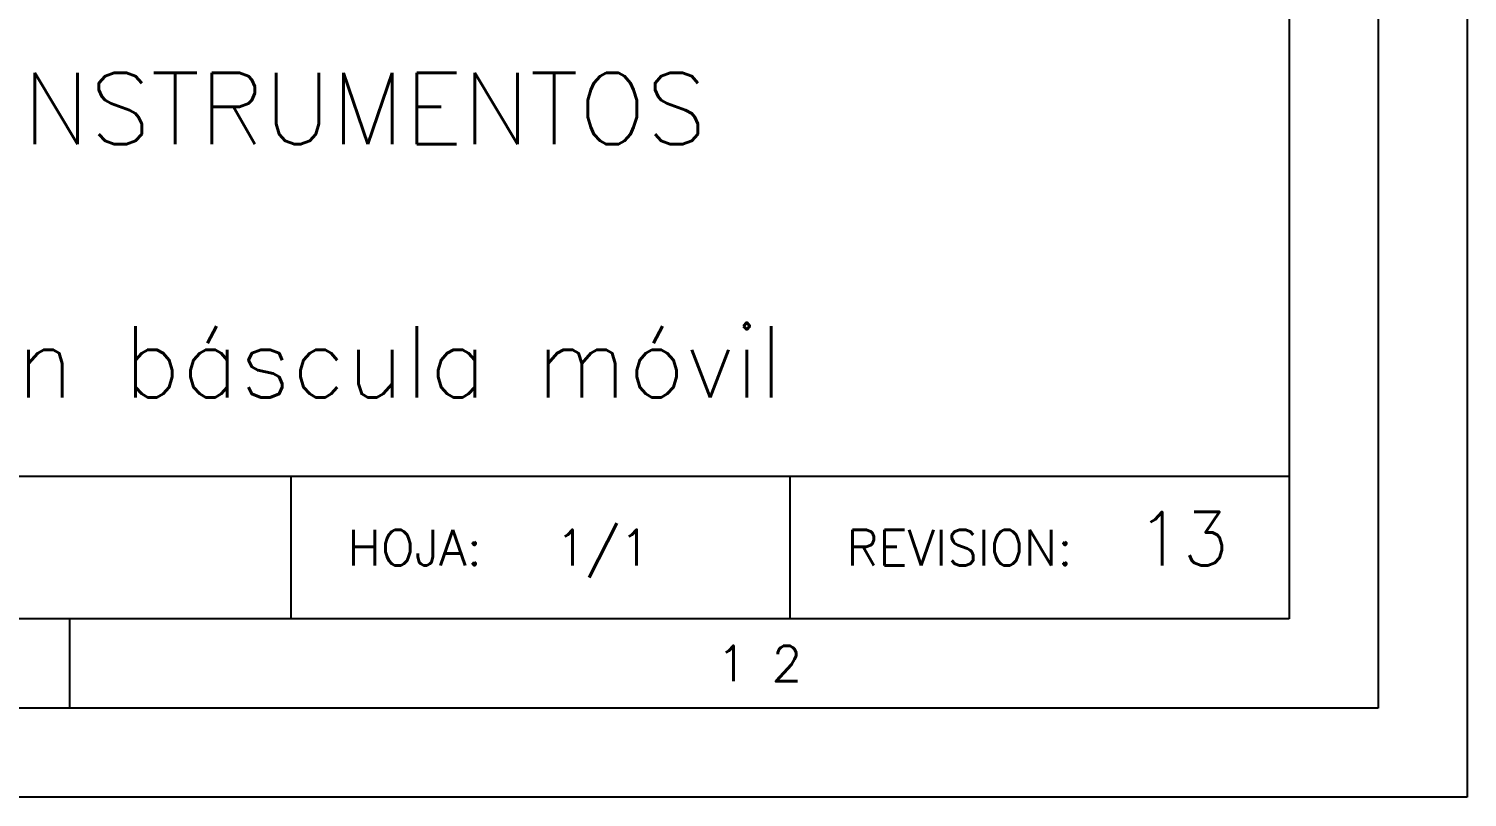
# Model space of a CAD drawing. Header units: millimetres. Extents: x 8 to 428, y 3 to 300.
# Drawn here: x 387.5 to 427.8, y 3.27 to 24.8 of the extents above; entities that cross this region are included whole.
import ezdxf

# ---------------------------------------------------------------- set-up
doc = ezdxf.new("R2010")
doc.units = ezdxf.units.MM
doc.layers.add('CAJETIN', color=1, linetype='Continuous')
doc.layers.add('FORMATO', color=7, linetype='Continuous')
doc.styles.add('PY', font='ROMANS.shx')

# ---------------------------------------------------------------- blocks, each defined once
blk = doc.blocks.new('MARCO-A1')
at = {"layer": 'FORMATO', "color": 5}
blk.add_line((762.583, 10), (762.583, 5), dxfattribs=at)
at = {"layer": 'FORMATO', "color": 1}
blk.add_lwpolyline([(0, 594), (841, 594), (841, 0), (0, 0)], close=True, dxfattribs=at)
at = {"layer": 'FORMATO', "color": 5}
blk.add_lwpolyline([(5, 589), (836, 589), (836, 5), (5, 5)], close=True, dxfattribs=at)
at = {"layer": 'FORMATO', "color": 8, "linetype": 'Continuous'}
blk.add_lwpolyline([(10, 584), (831, 584), (831, 10), (10, 10)], close=True, dxfattribs=at)
at = {"layer": 'FORMATO', "color": 1, "style": 'PY'}
blk.add_text('1 2', height=2, dxfattribs=at).set_placement((798.883, 6.5))

msp = doc.modelspace()

# ---------------------------------------------------------------- linework, layer by layer
at = {"layer": 'CAJETIN', "color": 8, "linetype": 'Continuous'}
msp.add_line((332.915, 12.264), (422.809, 12.264), dxfattribs=at)
msp.add_line((332.915, 12.264), (422.809, 12.264), dxfattribs=at)
at = {"layer": 'CAJETIN', "color": 8}
for p, q in [((394.842, 12.264), (394.842, 8.269)), ((394.842, 12.264), (394.842, 8.269)), ((408.825, 12.264), (408.825, 8.269)), ((408.825, 12.264), (408.825, 8.269))]:
    msp.add_line(p, q, dxfattribs=at)

# ---------------------------------------------------------------- block references
at = {"xscale": 0.499409123998651, "yscale": 0.499409123998651, "zscale": 0.499409123998651}
msp.add_blockref('MARCO-A1', (7.8, 3.275), dxfattribs=at)

# ---------------------------------------------------------------- texts
at = {"layer": 'CAJETIN', "color": 1, "style": 'PY'}
msp.add_text('1/1', height=0.9988, dxfattribs=at).set_placement((402.259, 9.767))
at = {"layer": 'CAJETIN', "color": 6, "style": 'PY'}
msp.add_text('13', height=1.4982, dxfattribs=at).set_placement((418.547, 9.767))
at = {"layer": 'CAJETIN', "color": 5, "char_height": 1.99764, "width": 88.63238, "attachment_point": 5, "style": 'PY'}
for s, insert in [('DIAGRAMAS DE TUBERÍAS E INSTRUMENTOS', (377.862, 22.567)), ('Almacenamiento y dosificación báscula móvil ', (377.862, 15.142))]:
    msp.add_mtext(s, dxfattribs=dict(at, insert=insert))
at = {"layer": 'FORMATO', "color": 1, "style": 'PY'}
for s, p in [('HOJA:', (396.426, 9.767)), ('REVISION:', (410.409, 9.767))]:
    msp.add_text(s, height=0.9988, dxfattribs=at).set_placement(p)

doc.saveas('drawing.dxf')
